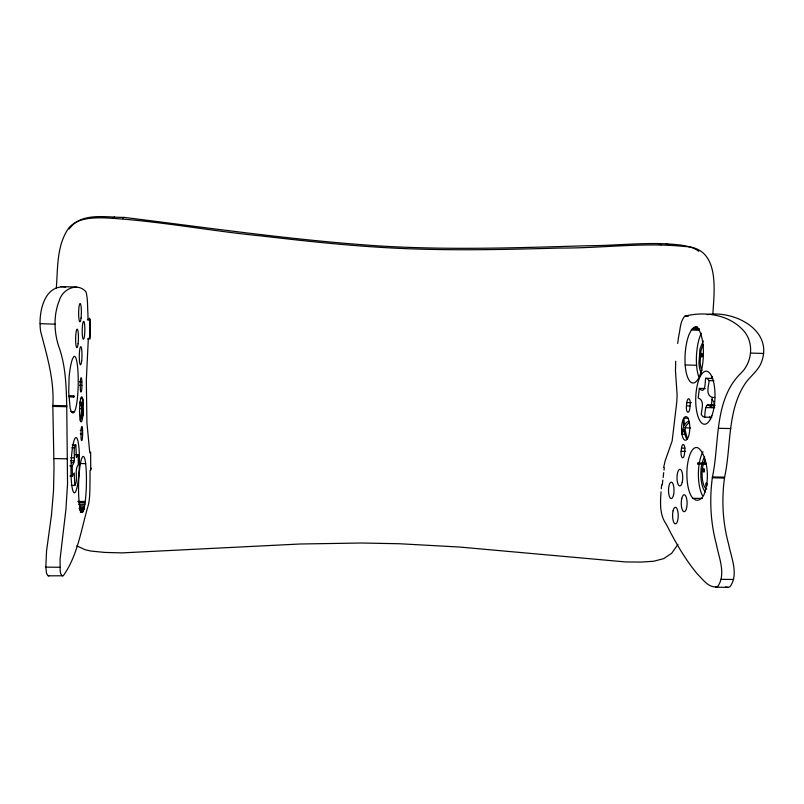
<?xml version="1.0" encoding="UTF-8"?>
<svg xmlns="http://www.w3.org/2000/svg" width="804" height="804" viewBox="0 0 804 804"><rect width="100%" height="100%" fill="white"/><g stroke="black" fill="none" stroke-linecap="round" stroke-linejoin="round"><path stroke-width="1.21" d="M74.621 454.622L78.169 454.692L76.42 457.516L75.807 444.954L74.993 445.728C72.702 452.039 76.551 459.988 72.199 465.838L72.37 476.028L69.938 475.988M69.043 396.854L73.918 396.975L73.918 396.01L69.043 395.89M91.254 468.189L90.008 470.772L90.038 473.546A91.234 13.497 -88.1 0 1 90.038 478.41C89.797 487.184 90.269 496.108 88.43 504.741C81.274 528.519 77.938 555.273 63.265 575.775L48.21 575.825L46.531 573.433L45.808 567.132L46.562 550.861L51.506 514.781L53.526 490.561L54.019 467.486L52.823 406.392C54.501 380.624 47.124 356.162 40.702 331.761C37.969 314.997 43.114 284.164 65.707 287.108M62.189 575.945L60.622 573.553L60.169 570.91L60.079 559.092L65.918 509.495L67.546 483.656L66.752 406.723C66.23 386.262 65.797 365.227 58.501 345.82C53.948 331.198 53.536 314.746 59.325 300.415C62.521 289.319 77.134 281.983 85.938 291.701C87.897 298.505 87.385 305.811 87.877 312.836A86.44 13.145 -89.2 0 1 87.998 317.56L88.048 320.283L89.204 318.876M73.918 396.975L73.918 396.01M56.31 288.033C57.918 267.702 56.511 244.728 69.184 227.482C77.988 217.824 92.108 217.794 104.188 217.844C156.74 220.527 208.668 230.828 261.049 235.904C306.505 241.26 352.062 246.124 397.799 248.295C451.788 250.818 505.857 249.572 559.855 248.054C601.472 248.325 643.27 242.185 684.787 246.496C720.243 247.481 714.324 290.204 712.826 314.243M714.203 405.829L713.972 401.98L711.882 399.477M661.039 491.807C660.275 502.902 659.451 514.872 666.405 524.439C675.159 541.846 684.837 558.981 697.359 573.996C702.766 579.242 708.967 588.679 717.61 586.639C726.424 574.317 718.796 557.473 716.294 543.976C710.475 522.168 709.359 499.274 712.444 476.943C719.701 443.064 713.62 399.256 741.389 372.744C752.474 361.609 754.222 341.851 743.077 330.122C728.595 314.495 704.806 311.058 684.877 316.183C680.013 321.238 680.355 329.489 678.727 336.042A88.842 32.18 -87.4 0 0 678.053 340.745L677.712 343.479M715.59 587.221L727.911 587.322L729.982 586.739C738.997 574.518 731.188 557.584 728.605 544.127C722.625 522.379 721.449 499.485 724.605 477.174C731.399 446.109 726.846 409.397 746.263 382.021C751.609 375.096 759.237 369.599 761.911 360.906C772.644 329.58 733.549 310.153 707.279 314.666M711.841 417.326L704.676 417.155L702.877 416.492L701.249 414.562C701.48 409.216 705.188 400.633 698.204 398.01L699.349 388.382C705.661 395.347 705.038 381.82 705.621 378.272L707.44 378.774L709.118 380.583C708.847 386.031 705.068 394.864 712.314 397.407L711.108 407.306L714.736 407.397M675.702 361.257L675.471 370.714L677.119 395.086L676.787 402.03L672.134 441.024L665.089 460.993L663.672 467.405M80.169 401.568A23.326 3.437 -88.6 0 1 81.918 405.156L82.068 405.96L82.189 404.603A46.27 6.985 -88.9 0 0 82.621 398.623A12.552 1.839 -88.7 0 0 80.35 400.271L79.998 402.844A45.677 6.804 -88.4 0 1 81.606 407.799L81.646 410.261A46.27 6.985 -88.9 0 1 80.249 420.17L80.671 421.437A12.552 1.839 -88.7 0 0 82.862 415.718L83.113 412.733A12.552 1.839 -88.7 0 0 82.943 400.663L82.621 398.623L80.289 398.563M704.676 417.155C705.148 413.427 704.796 399.99 711.108 407.306M661.652 485.023L661.401 487.475A78.872 27.457 89.9 0 0 661.29 488.731M662.255 484.963L662.838 480.028M663.129 477.566L663.712 472.631M664.014 470.159L664.305 467.697M681.119 451.325L681.49 448.109A5.055 1.749 -89 0 1 683.722 444.692A5.055 1.749 -89 0 1 684.797 450.984L684.415 454.22A5.055 1.739 -89.1 0 1 682.204 457.607A5.055 1.739 -89.1 0 1 681.119 451.325L685.661 451.416M686.435 405.869L686.817 402.583A5.105 1.779 -88.2 0 1 689.088 398.905A5.105 1.779 -88.2 0 1 690.204 405.126L689.812 408.432A5.105 1.779 -88.2 0 1 687.541 412.08A5.105 1.779 -88.2 0 1 686.435 405.869L689.872 405.95M706.002 464.049L697.751 463.888L697.892 463.064L706.143 463.235M85.134 502.691L85.887 495.033A31.054 4.472 -88.2 0 0 85.646 463.637A26.522 3.809 -88.2 0 0 81.093 460.531A26.522 3.809 -88.2 0 0 78.561 491.083A30.864 4.422 -88.2 0 0 82.249 512.439L83.797 509.686L85.134 502.691L78.923 502.6M697.751 463.888L697.892 463.064M72.37 476.028L74.199 472.973L74.812 485.455L71.214 485.395M703.128 344.645L700.967 350.574L700.143 362.242A15.487 5.588 -87.3 0 0 702.093 370.574M701.319 333.188L700.686 334.534A30.261 10.954 -87.2 0 0 696.576 365.287A25.818 9.316 -87.3 0 0 698.646 376.383M677.993 544.328L671.672 553.283L663.732 558.619L653.712 561.252L641.14 562.066L625.532 561.936L459.566 547.042L399.538 543.745L361.559 543.012L300.143 543.996L122.067 552.891L104.872 552.428L91.063 551.082L85.304 549.785L76.742 545.866M687.43 438.803A43.617 15.588 -88.2 0 1 685.088 429.266L685.36 426.964A43.084 15.196 -89.3 0 1 689.35 422.562L688.747 420.08A11.849 4.11 -88.6 0 0 683.822 418.17L682.928 420.04A11.849 4.11 -88.6 0 0 681.611 431.366L681.943 434.22A11.849 4.11 -88.6 0 0 686.405 439.939L687.43 438.803A11.849 4.11 -88.6 0 0 689.35 422.562M691.792 329.318L689.199 334.162A30.301 10.673 -87.3 0 0 685.179 364.946A25.849 9.075 -87.3 0 0 693.5 382.995A25.849 9.075 -87.3 0 0 702.807 362.795A30.09 10.532 -87.3 0 0 698.867 329.781L695.44 327.127L691.792 329.318L698.716 329.55M69.134 229.009C81.516 211.784 105.917 217.552 124.057 217.392C208.105 227.763 292.013 240.014 376.543 245.763C446.803 250.285 517.243 247.833 587.543 245.733C618.658 245.722 649.913 241.27 680.938 245.119C687.129 246.135 693.721 247.3 698.766 251.3M89.435 337.68L88.299 339.198L86.319 380.292L86.932 422.803L89.777 452.883M703.249 340.936L699.952 349.036L698.947 363.257A18.934 6.824 -87.3 0 0 701.319 373.438M74.812 485.455C78.722 479.385 73.737 470.722 78.32 464.591L78.169 454.692M122.64 218.567L124.057 217.392M112.942 218.115L114.449 216.949M48.21 575.825L49.376 575.644M45.808 567.132L59.958 567.272M721.188 579.352L733.65 579.463M78.681 504.269L84.902 504.369M79.666 505.837L84.641 505.917M79.385 507.254L84.37 507.324M79.093 508.51L84.088 508.59M80.189 509.083L83.938 509.133M80.038 509.625L83.797 509.686M79.737 510.55L83.495 510.61M80.671 511.314L83.184 511.354M80.581 511.877L82.872 511.907M80.37 512.118L82.661 512.148M692.988 498.299L695.671 500.008A36.331 12.964 -89.3 0 0 703.801 495.204C707.45 485.877 708.294 475.184 706.425 465.295A36.19 12.844 -89.7 0 0 698.998 448.572A26.1 9.286 -89.5 0 0 687.38 465.677A26.1 9.286 -89.5 0 0 692.988 498.299L702.334 498.46M77.827 501.394L85.284 501.515M712.444 476.943L724.605 477.174M69.757 465.797L72.199 465.838M712.334 477.807L724.494 478.038M71.777 447.788L74.199 447.838M697.842 463.496L706.093 463.667M70.732 457.788L74.35 457.858M53.908 458.571L67.677 458.843M70.581 460.722L74.209 460.792M71.395 462.702L73.817 462.742M79.425 463.516L85.646 463.637M80.239 430.381L82.561 430.431L82.601 433.858A5.347 0.774 -88.5 0 1 81.897 440.421A5.347 0.774 -88.5 0 1 81.033 436.693L80.983 433.235A5.357 0.784 -88.5 0 1 81.696 426.663A5.357 0.784 -88.5 0 1 82.561 430.431M80.289 433.808L82.601 433.858M681.49 448.109L684.897 448.18M72.209 444.883L75.807 444.954M70.802 411.608L74.45 411.688A28.11 4.301 -88.9 0 0 78.219 378.141A28.11 4.301 -88.9 0 0 73.556 356.936L72.28 359.529A38.954 5.95 -88.8 0 0 69.124 376.684L68.702 392.251L70.139 408.02A39.155 6 -89 0 0 74.45 411.688M718.505 428.291L730.796 428.572M684.847 427.818L690.566 427.949M80.551 415.658L82.862 415.718A45.677 6.804 -88.4 0 0 82.289 411.427L82.129 410.442L81.998 411.718A23.507 3.487 -88.8 0 1 80.44 420.743M685.35 434.291L681.943 434.22A43.084 15.196 -89.3 0 1 683.561 430.271L683.973 429.436L684.144 430.642A22.13 7.779 -88.5 0 0 686.928 439.366M705.872 407.568L714.243 407.779M69.033 396.382L73.908 396.503M688.375 418.281L683.822 418.17A43.617 15.588 -88.2 0 0 684.315 423.869L684.485 425.276L684.897 424.532A22.07 7.718 -88.9 0 1 689.078 421.447M52.803 405.447L66.732 405.789M52.823 406.392L66.752 406.723M79.475 408.683L81.807 408.733M712.314 397.407L714.746 397.467M79.516 381.86L81.857 381.92L81.907 385.417A5.407 0.794 -88.9 0 1 81.184 391.9A5.407 0.794 -88.9 0 1 80.31 387.87L80.259 384.342A5.407 0.794 -88.9 0 1 80.973 377.85A5.407 0.794 -88.9 0 1 81.857 381.92M79.566 385.357L81.907 385.417M686.817 402.583L691.4 402.703M707.61 404.874L714.816 405.055M710.666 405.226L714.233 405.316M706.585 405.377L708.977 405.437M711.369 405.497L714.967 405.588M705.621 378.272L712.776 378.473M709.118 380.583L713.922 380.724M699.349 388.382L705.239 388.543M685.179 364.946L696.576 365.287M40.2 323.68L55.114 324.153M750.504 353.067L763.569 353.469M695.44 327.127L697.761 327.208M694.696 327.188L697.4 327.238M693.963 327.439L697.44 327.55M693.229 327.881L697.852 328.032M692.495 328.504L699.44 328.736M691.339 329.972L699.41 330.233M60.943 286.566L76.712 287.108M684.877 316.183L688.284 316.294M87.556 338.846L90.048 338.936L89.947 319.6L87.445 319.5M725.469 587.031L727.911 587.322M666.235 243.853L669.953 245.22M657.561 243.411L661.2 244.768M706.716 489.083L705.882 488.651A15.638 5.718 -89.5 0 1 702.093 475.114A15.638 5.718 -89.5 0 1 705.208 459.988M89.777 318.173L90.008 336.916M90.641 452.129L90.731 470.41M706.676 486.078A1.739 0.633 -89.7 0 0 706.917 485.485L707.017 484.179A1.739 0.633 -89.7 0 0 706.515 482.832A1.739 0.633 -89.7 0 0 705.872 483.586L705.801 483.998A1.739 0.633 -89.7 0 0 706.354 486.269M702.475 495.505A26.07 9.527 -89.5 0 1 703.018 451.727M705.48 491.937A19.115 6.985 -89.5 0 1 700.857 475.405A19.115 6.985 -89.5 0 1 704.656 456.943M710.646 419.005A26.502 9.859 -88 0 1 709.761 416.753M711.138 378.664A26.502 9.859 -88 0 1 712.183 376.483M683.511 418.814A22.13 7.779 -88.5 0 0 683.671 426.884L683.159 428.361A22.07 7.718 -88.9 0 0 681.842 433.336M80.249 420.17A12.552 1.839 -88.7 0 1 79.998 402.844M82.722 399.256A23.507 3.487 -88.8 0 1 82.48 405.698L82.35 407.718A23.326 3.437 -88.6 0 1 82.953 414.683M701.178 355.087L701.168 355.529A1.708 0.613 -87.2 0 0 701.58 356.896A1.708 0.613 -87.2 0 0 702.244 356.192L702.334 355.8A1.708 0.613 -87.2 0 0 702.364 354.494L702.294 354.122A1.708 0.613 -87.2 0 0 701.741 353.549L701.58 353.69A1.708 0.613 -87.2 0 0 701.178 355.087M682.254 482.129A8.382 2.874 -89.5 0 0 680.043 469.265A8.382 2.874 -89.5 0 0 677.29 481.516A8.382 2.874 -89.5 0 0 682.254 482.129M673.079 510.821A8.321 2.814 89.8 0 0 675.189 523.896A8.321 2.814 89.8 0 0 677.953 512.088A8.321 2.814 89.8 0 0 673.079 510.821M673.561 494.842A8.221 2.754 -89.7 0 0 671.451 482.149A8.221 2.754 -89.7 0 0 668.797 494.088A8.221 2.754 -89.7 0 0 673.561 494.842M681.762 498.44A8.492 2.935 90 0 0 683.963 511.706A8.492 2.935 90 0 0 686.827 499.575A8.492 2.935 90 0 0 681.762 498.44M711.862 415.758A26.532 9.608 -88 0 0 708.274 371.85A26.532 9.608 -88 0 0 695.932 405.497A26.532 9.608 -88 0 0 711.862 415.758M704.314 471.506A1.719 0.623 -89.5 0 0 703.972 468.702A1.719 0.623 -89.5 0 0 703.259 470.993A1.719 0.623 -89.5 0 0 704.314 471.506M81.063 318.032A9.186 1.367 -89.4 0 0 80.249 303.53A9.186 1.367 -89.4 0 0 78.732 316.434A9.186 1.367 -89.4 0 0 81.063 318.032M77.616 484.591A27.648 4.151 -88.3 0 0 77.033 438.471A27.648 4.151 -88.3 0 0 71.003 472.621A27.648 4.151 -88.3 0 0 77.616 484.591M78.109 343.68A9.286 1.397 -89.2 0 0 77.264 329.158A9.286 1.397 -89.2 0 0 75.717 342.393A9.286 1.397 -89.2 0 0 78.109 343.68M81.676 360.765A9.075 1.337 -89.1 0 0 80.872 346.665A9.075 1.337 -89.1 0 0 79.375 359.73A9.075 1.337 -89.1 0 0 81.676 360.765M84.52 335.459A8.975 1.306 -89.2 0 0 83.747 321.369A8.975 1.306 -89.2 0 0 82.289 334.112A8.975 1.306 -89.2 0 0 84.52 335.459"/></g></svg>
